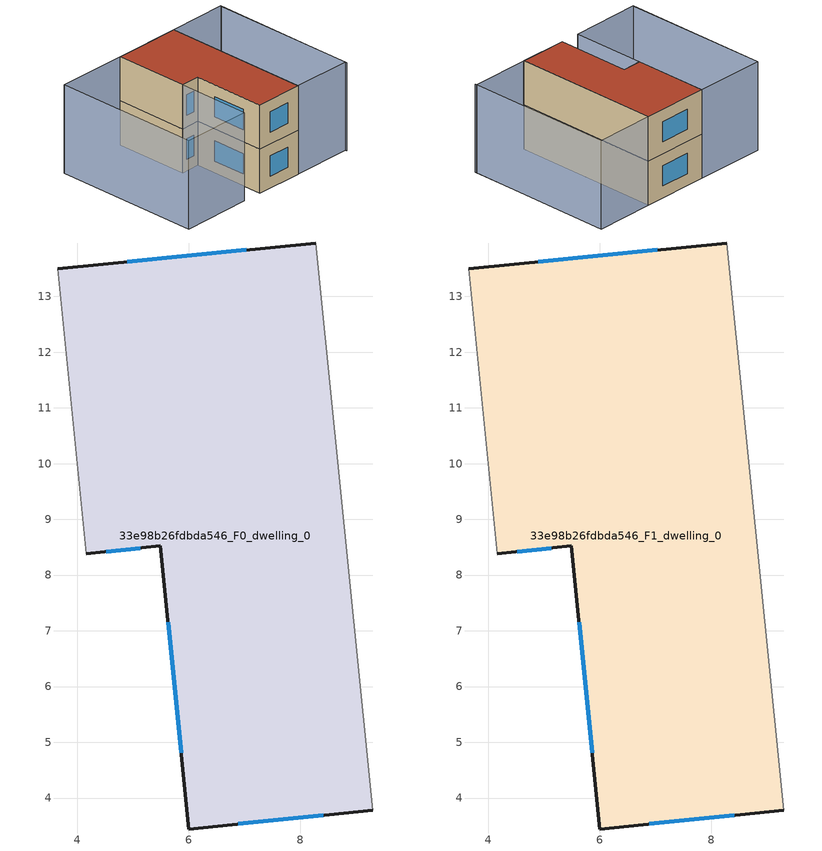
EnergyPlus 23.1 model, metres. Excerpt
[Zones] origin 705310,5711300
33e98b26fdbda546_F0_dwelling_0
 floor ground (EU_floor_Construction): 8.28,13.96 9.3,3.78 6,3.44 5.49,8.52 4.16,8.38 3.65,13.49 z0
 wall outside (EU_wall_Construction): 4.16,8.38 5.49,8.52 6,3.44 9.3,3.78 / 8.28,13.96 3.65,13.49 z0:3
 wall adiabatic (EU_wall_Construction): 3.65,13.49 4.16,8.38 / 9.3,3.78 8.28,13.96 z0:3
 window (EU_Window_Construction): 4.52,8.42 5.13,8.48 / 7.03,13.83 4.9,13.62 / 6.89,3.53 8.41,3.69 / 5.63,7.15 5.86,4.81 z0.81:2.19
33e98b26fdbda546_F1_dwelling_0
 floor to 33e98b26fdbda546_F0_dwelling_0 (EU_floor_Construction): 8.28,13.96 9.3,3.78 6,3.44 5.49,8.52 4.16,8.38 3.65,13.49 z3
 wall outside (EU_wall_Construction): 4.16,8.38 5.49,8.52 6,3.44 9.3,3.78 / 8.28,13.96 3.65,13.49 z3:6
 wall adiabatic (EU_wall_Construction): 3.65,13.49 4.16,8.38 / 9.3,3.78 8.28,13.96 z3:6
 window (EU_Window_Construction): 4.52,8.42 5.13,8.48 / 7.03,13.83 4.9,13.62 / 6.89,3.53 8.41,3.69 / 5.63,7.15 5.86,4.81 z3.81:5.19
 roof outside (EU_roof_Construction): 9.3,3.78 8.28,13.96 3.65,13.49 4.16,8.38 5.49,8.52 6,3.44 z6
shading: 13.4,4.08 12.36,14.27 / -1.17,13.01 -0.15,2.86 / -1.17,13.01 3.65,13.49 / 3.65,13.49 4.67,3.35 / 4.67,3.35 -0.15,2.86 / -0.15,2.86 -1.17,13.01 / 13.39,4.18 9.29,3.78 / 9.29,3.78 8.28,13.96 / 8.28,13.96 12.38,14.37 / 12.38,14.37 13.39,4.18 z0:6
[Building]
EU S2 Campaign: North Axis=0; Terrain=City; Solar Distribution=FullExterior
[Site:Location]
London: Latitude=51.5; Longitude=-0.5; Time Zone=0; Elevation=25
[SizingPeriod:WeatherFileDays]
AnnualSizingPeriod: Begin Month=1; Begin Day of Month=1; End Month=12; End Day of Month=31; Day of Week for Start Day=Monday; Use Weather File Daylight Saving Period=No; Use Weather File Rain and Snow Indicators=No
[MATERIAL]
EU_InternalMass_Material: Roughness=MediumRough; Thickness=0.1; Conductivity=1; Density=1800; Specific Heat=900; Thermal Absorptance=0.9; Solar Absorptance=0.7; Visible Absorptance=0.7
[MATERIAL:NOMASS] Roughness=MediumRough; Thermal Absorptance=0.9; Solar Absorptance=0.7; Visible Absorptance=0.7
Name | Thermal Resistance
EU_wall_NoMass | 0.555556
EU_roof_NoMass | 0.510204
EU_floor_NoMass | 1.68919
[WINDOWMATERIAL:SIMPLEGLAZINGSYSTEM]
EU_Window_SimpleGlazing: UFactor=3.96; Solar Heat Gain Coefficient=0.85; Visible Transmittance=0.85
[CONSTRUCTION]
EU_wall_Construction: EU_wall_NoMass
EU_roof_Construction: EU_roof_NoMass
EU_floor_Construction: EU_floor_NoMass
EU_Window_Construction: EU_Window_SimpleGlazing
EU_InternalMass_Construction: EU_InternalMass_Material
[ZONE] Type=1; Multiplier=1; Ceiling Height=autocalculate; Volume=122.443; Floor Area=autocalculate; Part of Total Floor Area=Yes
33e98b26fdbda546_F0_dwelling_0; 33e98b26fdbda546_F1_dwelling_0
[INTERNALMASS] Construction=EU_InternalMass_Construction; Surface Area=40.8144
Name | Zone or ZoneList
33e98b26fdbda546_F0_dwelling_0_EU_InternalMass | 33e98b26fdbda546_F0_dwelling_0
33e98b26fdbda546_F1_dwelling_0_EU_InternalMass | 33e98b26fdbda546_F1_dwelling_0
[OTHEREQUIPMENT] Fuel Type=Electricity; Design Level Calculation Method=Watts/Area; Power per Zone Floor Area=1; Fraction Latent=0; Fraction Radiant=0; Fraction Lost=0; Carbon Dioxide Generation Rate=0; EndUse Subcategory=EU_Step8_InternalGains
Name | Zone or ZoneList or Space or SpaceList | Schedule
EU_Step8_InternalGain_33e98b26fdbda546_F0_dwelling_0_f000 | 33e98b26fdbda546_F0_dwelling_0 | EU_Step8_GainSchedule_33e98b26fdbda546_F0_dwelling_0_f000
EU_Step8_InternalGain_33e98b26fdbda546_F1_dwelling_0_f000 | 33e98b26fdbda546_F1_dwelling_0 | EU_Step8_GainSchedule_33e98b26fdbda546_F1_dwelling_0_f000
[ZONEVENTILATION:DESIGNFLOWRATE] Schedule=EU_AlwaysOn; Design Flow Rate Calculation Method=AirChanges/Hour; Air Changes per Hour=0.48; Ventilation Type=Natural; Fan Pressure Rise=0; Fan Total Efficiency=1; Constant Term Coefficient=1; Temperature Term Coefficient=0; Velocity Term Coefficient=0; Velocity Squared Term Coefficient=0; Minimum Indoor Temperature=-100; Maximum Indoor Temperature=100; Delta Temperature=-100; Minimum Outdoor Temperature=-100; Maximum Outdoor Temperature=100; Maximum Wind Speed=40
Name | Zone or ZoneList or Space or SpaceList
EU_ConstantAir_33e98b26fdbda546_F0_dwelling_0 | 33e98b26fdbda546_F0_dwelling_0
EU_ConstantAir_33e98b26fdbda546_F1_dwelling_0 | 33e98b26fdbda546_F1_dwelling_0
[HVACTEMPLATE:THERMOSTAT] Constant Heating Setpoint=20; Constant Cooling Setpoint=50
EU_HeatOnly_33e98b26fdbda546_F0_dwelling_0; EU_HeatOnly_33e98b26fdbda546_F1_dwelling_0
[HVACTEMPLATE:ZONE:IDEALLOADSAIRSYSTEM] System Availability Schedule=EU_AlwaysOn; Maximum Heating Supply Air Temperature=50; Minimum Cooling Supply Air Temperature=13; Maximum Heating Supply Air Humidity Ratio=0.0156; Minimum Cooling Supply Air Humidity Ratio=0.0077; Heating Limit=NoLimit; Cooling Limit=NoLimit; Heating Availability Schedule=EU_AlwaysOn; Cooling Availability Schedule=EU_CoolingOff; Dehumidification Control Type=ConstantSensibleHeatRatio; Cooling Sensible Heat Ratio=0.7; Dehumidification Setpoint=60; Humidification Control Type=None; Humidification Setpoint=30; Outdoor Air Method=None; Outdoor Air Flow Rate per Person=0.00944; Outdoor Air Flow Rate per Zone Floor Area=0; Outdoor Air Flow Rate per Zone=0; Demand Controlled Ventilation Type=None; Outdoor Air Economizer Type=NoEconomizer; Heat Recovery Type=None; Sensible Heat Recovery Effectiveness=0.7; Latent Heat Recovery Effectiveness=0.65
Name | Template Thermostat
33e98b26fdbda546_F0_dwelling_0 | EU_HeatOnly_33e98b26fdbda546_F0_dwelling_0
33e98b26fdbda546_F1_dwelling_0 | EU_HeatOnly_33e98b26fdbda546_F1_dwelling_0
[SIZING:ZONE] Zone Cooling Design Supply Air Temperature Input Method=SupplyAirTemperature; Zone Cooling Design Supply Air Temperature=13; Zone Heating Design Supply Air Temperature Input Method=SupplyAirTemperature; Zone Heating Design Supply Air Temperature=50; Zone Cooling Design Supply Air Humidity Ratio=0.008; Zone Heating Design Supply Air Humidity Ratio=0.008; Cooling Design Air Flow Method=DesignDay; Cooling Design Air Flow Rate=0; Cooling Minimum Air Flow per Zone Floor Area=0.000762; Cooling Minimum Air Flow=0; Cooling Minimum Air Flow Fraction=0.2; Heating Design Air Flow Method=DesignDay; Heating Design Air Flow Rate=0; Heating Maximum Air Flow per Zone Floor Area=0.002032; Heating Maximum Air Flow=0.141576; Heating Maximum Air Flow Fraction=0.3; Account for Dedicated Outdoor Air System=No; Dedicated Outdoor Air System Control Strategy=NeutralSupplyAir; Dedicated Outdoor Air Low Setpoint Temperature for Design=autosize; Dedicated Outdoor Air High Setpoint Temperature for Design=autosize; Zone Load Sizing Method=Sensible Load Only No Latent Load; Zone Latent Cooling Design Supply Air Humidity Ratio Input Method=HumidityRatioDifference; Zone Cooling Design Supply Air Humidity Ratio Difference=0.005; Zone Latent Heating Design Supply Air Humidity Ratio Input Method=HumidityRatioDifference; Zone Humidification Design Supply Air Humidity Ratio Difference=0.005
33e98b26fdbda546_F0_dwelling_0; 33e98b26fdbda546_F1_dwelling_0
[SCHEDULE:CONSTANT]
Name | Hourly Value
EU_AlwaysOn | 1
EU_CoolingOff | 0
[SCHEDULE:FILE] Column Number=1; Rows to Skip at Top=0; Number of Hours of Data=8760; Column Separator=Comma; Interpolate to Timestep=No; Minutes per Item=60; Adjust Schedule for Daylight Savings=Yes
Name | File
EU_Step8_GainSchedule_33e98b26fdbda546_F0_dwelling_0_f000 | ../../schedules/33e98b26fdbda546/33e98b26fdbda546_F0_dwelling_0_f000_gain.csv
EU_Step8_GainSchedule_33e98b26fdbda546_F1_dwelling_0_f000 | ../../schedules/33e98b26fdbda546/33e98b26fdbda546_F1_dwelling_0_f000_gain.csv
